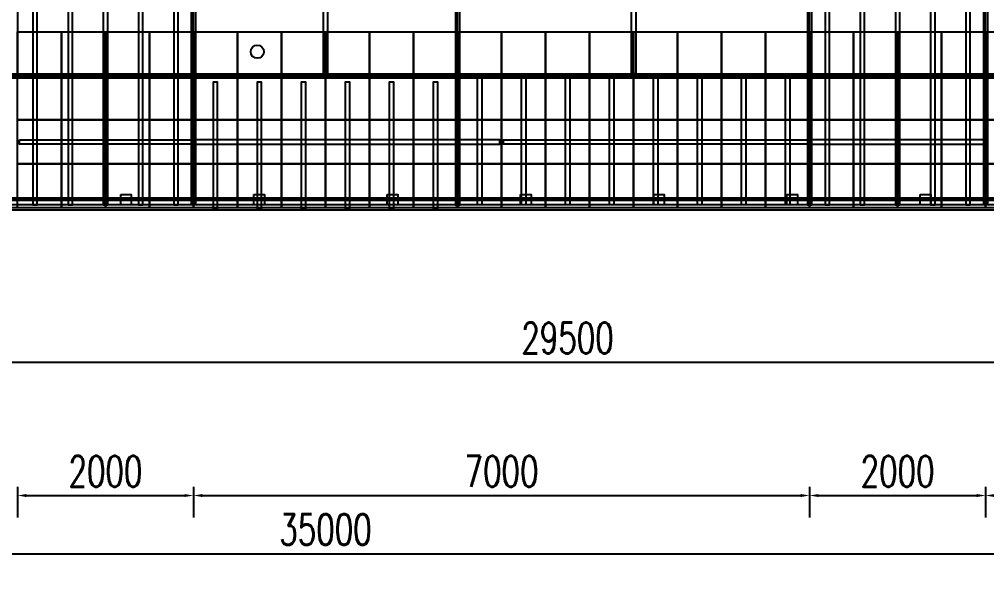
# Model space of a CAD drawing. Header units: millimetres. Extents: x -38645 to 143575, y -84298 to 156976.
# Drawn here: x -22998 to -12008, y -79150 to -72826 of the extents above; entities that cross this region are included whole.
import ezdxf

# ---------------------------------------------------------------- set-up
doc = ezdxf.new("R2010")
doc.units = ezdxf.units.MM
doc.header["$LTSCALE"] = 1000
for name, color, linetype in [('DOTE', 1, 'Continuous'), ('PUB_DIM', 3, 'Continuous'), ('W-FLOAT_BOWL浮筒', 253, 'Continuous'), ('W-PLASTIC_RAILINGS塑木栏杆', 6, 'Continuous'), ('W-STEEL_FRAME钢架', 3, 'Continuous'), ('W-STEEL_KEEL钢龙骨', 5, 'Continuous')]:
    doc.layers.add(name, color=color, linetype=linetype)
doc.styles.add('STANDARD_T3', font='simplex.shx', dxfattribs={"width": 0.7, "bigfont": 'gbcbig.shx'})
doc.dimstyles.new('W&&100', dxfattribs={"dimtxt": 350, "dimasz": 100, "dimexe": 250, "dimexo": 300, "dimgap": 100, "dimtad": 1, "dimdec": 0, "dimzin": 0, "dimdsep": 46, "dimtxsty": 'STANDARD_T3', "dimcen": 0.09, "dimclrd": 1, "dimclre": 1, "dimclrt": 7, "dimazin": 2, "dimtfac": 1, "dimtdec": 0, "dimtix": 1, "dimtmove": 2, "dimatfit": 3, "dimfxl": 100, "dimtolj": 1, "dimtzin": 0, "dimarcsym": 0})

# ---------------------------------------------------------------- blocks, each defined once
blk = doc.blocks.new('*D402')
at = {"color": 1, "lineweight": -2, "transparency": 16777216}
for p, q in [((-23020, -78139), (-23020, -78489)), ((-22920, -78239), (-21120, -78239)), ((-21020, -78139), (-21020, -78489))]:
    blk.add_line(p, q, dxfattribs=at)
at = {"color": 1, "transparency": 16777216}
for points in [[(-22920, -78222), (-22920, -78256), (-23020, -78239)], [(-21120, -78222), (-21120, -78256), (-21020, -78239)]]:
    blk.add_solid(points, dxfattribs=at)
at = {"layer": 'Defpoints', "color": 0, "transparency": 16777216}
for p in [(-23020, -73469), (-21020, -73469), (-21020, -78239)]:
    blk.add_point(p, dxfattribs=at)
at = {"color": 7, "transparency": 16777216, "insert": (-22020, -77964), "char_height": 350, "attachment_point": 5, "style": 'STANDARD_T3'}
blk.add_mtext('\\A1;2000', dxfattribs=at)
blk = doc.blocks.new('*D403')
at = {"color": 1, "lineweight": -2, "transparency": 16777216}
for p, q in [((-21020, -78139), (-21020, -78489)), ((-20920, -78239), (-14120, -78239)), ((-14020, -78139), (-14020, -78489))]:
    blk.add_line(p, q, dxfattribs=at)
at = {"color": 1, "transparency": 16777216}
for points in [[(-20920, -78222), (-20920, -78256), (-21020, -78239)], [(-14120, -78222), (-14120, -78256), (-14020, -78239)]]:
    blk.add_solid(points, dxfattribs=at)
at = {"layer": 'Defpoints', "color": 0, "transparency": 16777216}
for p in [(-21020, -73469), (-14020, -73469), (-14020, -78239)]:
    blk.add_point(p, dxfattribs=at)
at = {"color": 7, "transparency": 16777216, "insert": (-17520, -77964), "char_height": 350, "attachment_point": 5, "style": 'STANDARD_T3'}
blk.add_mtext('\\A1;7000', dxfattribs=at)
blk = doc.blocks.new('*D404')
at = {"color": 1, "lineweight": -2, "transparency": 16777216}
for p, q in [((-14020, -78139), (-14020, -78489)), ((-13920, -78239), (-12120, -78239)), ((-12020, -78139), (-12020, -78489))]:
    blk.add_line(p, q, dxfattribs=at)
at = {"color": 1, "transparency": 16777216}
for points in [[(-13920, -78222), (-13920, -78256), (-14020, -78239)], [(-12120, -78222), (-12120, -78256), (-12020, -78239)]]:
    blk.add_solid(points, dxfattribs=at)
at = {"layer": 'Defpoints', "color": 0, "transparency": 16777216}
for p in [(-14020, -73469), (-12020, -73469), (-12020, -78239)]:
    blk.add_point(p, dxfattribs=at)
at = {"color": 7, "transparency": 16777216, "insert": (-13020, -77964), "char_height": 350, "attachment_point": 5, "style": 'STANDARD_T3'}
blk.add_mtext('\\A1;2000', dxfattribs=at)
blk = doc.blocks.new('*D405')
at = {"color": 1, "lineweight": -2, "transparency": 16777216}
for p, q in [((-12020, -78139), (-12020, -78489)), ((-11920, -78239), (-3120, -78239)), ((-3020, -78139), (-3020, -78489))]:
    blk.add_line(p, q, dxfattribs=at)
at = {"color": 1, "transparency": 16777216}
for points in [[(-11920, -78222), (-11920, -78256), (-12020, -78239)], [(-3120, -78222), (-3120, -78256), (-3020, -78239)]]:
    blk.add_solid(points, dxfattribs=at)
at = {"layer": 'Defpoints', "color": 0, "transparency": 16777216}
for p in [(-12020, -73469), (-3020, -73469), (-3020, -78239)]:
    blk.add_point(p, dxfattribs=at)
at = {"color": 7, "transparency": 16777216, "insert": (-7520, -77964), "char_height": 350, "attachment_point": 5, "style": 'STANDARD_T3'}
blk.add_mtext('\\A1;9000', dxfattribs=at)
blk = doc.blocks.new('*D410')
at = {"layer": 'Defpoints', "color": 0, "transparency": 16777216}
for p in [(-37020, -74969), (-2020, -74969), (-2020, -78900)]:
    blk.add_point(p, dxfattribs=at)
at = {"layer": 'PUB_DIM', "color": 1, "lineweight": -2, "transparency": 16777216}
for p, q in [((-37020, -75269), (-37020, -79150)), ((-2020, -75269), (-2020, -79150)), ((-36920, -78900), (-2120, -78900))]:
    blk.add_line(p, q, dxfattribs=at)
at = {"layer": 'PUB_DIM', "color": 1, "transparency": 16777216}
for points in [[(-36920, -78883), (-36920, -78917), (-37020, -78900)], [(-2120, -78883), (-2120, -78917), (-2020, -78900)]]:
    blk.add_solid(points, dxfattribs=at)
at = {"layer": 'PUB_DIM', "color": 7, "transparency": 16777216, "insert": (-19520, -78625), "char_height": 350, "attachment_point": 5, "style": 'STANDARD_T3'}
blk.add_mtext('\\A1;35000', dxfattribs=at)
blk = doc.blocks.new('*U376')
at = {"layer": 'W-STEEL_KEEL钢龙骨'}
for points in [[(-25, 3996), (25, 3996), (25, 1496), (-25, 1496)], [(-25, 1447), (25, 1447), (25, -505), (-25, -505)], [(-25, -2505), (25, -2505), (25, -553), (-25, -553)], [(-25, -3996), (25, -3996), (25, -2553), (-25, -2553)]]:
    blk.add_lwpolyline(points, close=True, dxfattribs=at)
blk = doc.blocks.new('*U377')
at = {"layer": 'W-STEEL_FRAME钢架', "color": 0, "linetype": 'ByBlock', "lineweight": -2, "transparency": 16777216}
for p in [(0, 0), (400, 0), (800, 0), (1200, 0), (1600, 0)]:
    blk.add_blockref('*U376', p, dxfattribs=at)
blk = doc.blocks.new('*U368')
at = {"layer": 'W-STEEL_KEEL钢龙骨'}
for points in [[(-25, 3996), (25, 3996), (25, 1496), (-25, 1496)], [(-25, -3996), (25, -3996), (25, -2553), (-25, -2553)]]:
    blk.add_lwpolyline(points, close=True, dxfattribs=at)
blk = doc.blocks.new('*U369')
at = {"layer": 'W-STEEL_FRAME钢架', "color": 0, "linetype": 'ByBlock', "lineweight": -2, "transparency": 16777216}
for p in [(0, 0), (500, 0), (1000, 0), (1500, 0), (2000, 0), (2500, 0)]:
    blk.add_blockref('*U368', p, dxfattribs=at)
blk = doc.blocks.new('*U370')
at = {"layer": 'W-STEEL_KEEL钢龙骨'}
for points in [[(-25, 3996), (25, 3996), (25, 1496), (-25, 1496)], [(-25, -3996), (25, -3996), (25, -2553), (-25, -2553)]]:
    blk.add_lwpolyline(points, close=True, dxfattribs=at)
blk = doc.blocks.new('*U371')
at = {"layer": 'W-STEEL_FRAME钢架', "color": 0, "linetype": 'ByBlock', "lineweight": -2, "transparency": 16777216}
for p in [(0, 0), (500, 0), (1000, 0), (1500, 0), (2000, 0), (2500, 0), (3000, 0), (3500, 0)]:
    blk.add_blockref('*U370', p, dxfattribs=at)
blk = doc.blocks.new('*U378')
at = {"layer": 'W-STEEL_FRAME钢架'}
blk.add_lwpolyline([(-60, 60), (60, 60), (60, -60), (-60, -60)], close=True, dxfattribs=at)
blk = doc.blocks.new('*U379')
at = {"layer": 'W-STEEL_FRAME钢架', "color": 0, "linetype": 'ByBlock', "lineweight": -2, "transparency": 16777216}
for p in [(15140, 0), (16654, 0), (18168, 0), (19682, 0), (21196, 0), (22710, 0), (24224, 0)]:
    blk.add_blockref('*U378', p, dxfattribs=at)
blk = doc.blocks.new('9040')
at = {"layer": 'DOTE'}
for p, q in [((0, -5000), (0, 1000)), ((-1000, -4000), (10000, -4000))]:
    blk.add_line(p, q, dxfattribs=at)
at = {"layer": 'W-STEEL_FRAME钢架'}
blk.add_lwpolyline([(0, 0), (9000, 0), (9000, -4000), (0, -4000)], close=True, dxfattribs=at)
blk = doc.blocks.new('7040')
blk.add_circle((725, -3725), 75)
at = {"layer": 'DOTE'}
for p, q in [((0, -5000), (0, 1000)), ((3000, -5000), (3000, 1000)), ((7000, -5000), (7000, 1000)), ((-1000, 0), (8000, 0)), ((-1000, -2800), (8000, -2800)), ((-1000, -4000), (8000, -4000))]:
    blk.add_line(p, q, dxfattribs=at)
blk = doc.blocks.new('*U392')
at = {"layer": 'W-STEEL_KEEL钢龙骨'}
for points in [[(-25, 3996), (25, 3996), (25, 1496), (-25, 1496)], [(-25, 1447), (25, 1447), (25, -505), (-25, -505)], [(-25, -2505), (25, -2505), (25, -553), (-25, -553)], [(-25, -3996), (25, -3996), (25, -2553), (-25, -2553)]]:
    blk.add_lwpolyline(points, close=True, dxfattribs=at)
blk = doc.blocks.new('*U393')
at = {"layer": 'W-STEEL_FRAME钢架', "color": 0, "linetype": 'ByBlock', "lineweight": -2, "transparency": 16777216}
for p in [(0, 0), (400, 0), (800, 0), (1200, 0), (1600, 0)]:
    blk.add_blockref('*U392', p, dxfattribs=at)
blk = doc.blocks.new('*D415')
at = {"layer": 'Defpoints', "color": 0, "transparency": 16777216}
for p in [(-31520, -72969), (-2020, -74969), (-2020, -76723)]:
    blk.add_point(p, dxfattribs=at)
at = {"layer": 'W-FLOAT_BOWL浮筒', "color": 1, "lineweight": -2, "transparency": 16777216}
for p, q in [((-31520, -76623), (-31520, -76973)), ((-2020, -76623), (-2020, -76973)), ((-31420, -76723), (-2120, -76723))]:
    blk.add_line(p, q, dxfattribs=at)
at = {"layer": 'W-FLOAT_BOWL浮筒', "color": 1, "transparency": 16777216}
for points in [[(-31420, -76706), (-31420, -76739), (-31520, -76723)], [(-2120, -76706), (-2120, -76739), (-2020, -76723)]]:
    blk.add_solid(points, dxfattribs=at)
at = {"layer": 'W-FLOAT_BOWL浮筒', "color": 7, "transparency": 16777216, "insert": (-16770, -76448), "char_height": 350, "attachment_point": 5, "style": 'STANDARD_T3'}
blk.add_mtext('\\A1;29500', dxfattribs=at)

msp = doc.modelspace()

# ---------------------------------------------------------------- linework, layer by layer
at = {"layer": 'W-FLOAT_BOWL浮筒'}
for points in [[(-37019.8, -66968.9), (-2019.8, -66968.9), (-2019.8, -74968.9), (-37019.8, -74968.9)], [(-23019.8, -72968.9), (-22519.8, -72968.9), (-22519.8, -73468.9), (-23019.8, -73468.9)], [(-22519.8, -72968.9), (-22019.8, -72968.9), (-22019.8, -73468.9), (-22519.8, -73468.9)], [(-22019.8, -72968.9), (-21519.8, -72968.9), (-21519.8, -73468.9), (-22019.8, -73468.9)], [(-21519.8, -72968.9), (-21019.8, -72968.9), (-21019.8, -73468.9), (-21519.8, -73468.9)], [(-21019.8, -72968.9), (-20519.8, -72968.9), (-20519.8, -73468.9), (-21019.8, -73468.9)], [(-20519.8, -72968.9), (-20019.8, -72968.9), (-20019.8, -73468.9), (-20519.8, -73468.9)], [(-20019.8, -72968.9), (-19519.8, -72968.9), (-19519.8, -73468.9), (-20019.8, -73468.9)], [(-19519.8, -72968.9), (-19019.8, -72968.9), (-19019.8, -73468.9), (-19519.8, -73468.9)], [(-19019.8, -72968.9), (-18519.8, -72968.9), (-18519.8, -73468.9), (-19019.8, -73468.9)], [(-18519.8, -72968.9), (-18019.8, -72968.9), (-18019.8, -73468.9), (-18519.8, -73468.9)], [(-18019.8, -72968.9), (-17519.8, -72968.9), (-17519.8, -73468.9), (-18019.8, -73468.9)], [(-17519.8, -72968.9), (-17019.8, -72968.9), (-17019.8, -73468.9), (-17519.8, -73468.9)], [(-17019.8, -72968.9), (-16519.8, -72968.9), (-16519.8, -73468.9), (-17019.8, -73468.9)], [(-16519.8, -72968.9), (-16019.8, -72968.9), (-16019.8, -73468.9), (-16519.8, -73468.9)], [(-16019.8, -72968.9), (-15519.8, -72968.9), (-15519.8, -73468.9), (-16019.8, -73468.9)], [(-15519.8, -72968.9), (-15019.8, -72968.9), (-15019.8, -73468.9), (-15519.8, -73468.9)], [(-15019.8, -72968.9), (-14519.8, -72968.9), (-14519.8, -73468.9), (-15019.8, -73468.9)], [(-14519.8, -72968.9), (-14019.8, -72968.9), (-14019.8, -73468.9), (-14519.8, -73468.9)], [(-14019.8, -72968.9), (-13519.8, -72968.9), (-13519.8, -73468.9), (-14019.8, -73468.9)], [(-13519.8, -72968.9), (-13019.8, -72968.9), (-13019.8, -73468.9), (-13519.8, -73468.9)], [(-13019.8, -72968.9), (-12519.8, -72968.9), (-12519.8, -73468.9), (-13019.8, -73468.9)], [(-12519.8, -72968.9), (-12019.8, -72968.9), (-12019.8, -73468.9), (-12519.8, -73468.9)], [(-12019.8, -72968.9), (-11519.8, -72968.9), (-11519.8, -73468.9), (-12019.8, -73468.9)], [(-23019.8, -73468.9), (-22519.8, -73468.9), (-22519.8, -73968.9), (-23019.8, -73968.9)], [(-22519.8, -73468.9), (-22019.8, -73468.9), (-22019.8, -73968.9), (-22519.8, -73968.9)], [(-22019.8, -73468.9), (-21519.8, -73468.9), (-21519.8, -73968.9), (-22019.8, -73968.9)], [(-21519.8, -73468.9), (-21019.8, -73468.9), (-21019.8, -73968.9), (-21519.8, -73968.9)], [(-21019.8, -73468.9), (-20519.8, -73468.9), (-20519.8, -73968.9), (-21019.8, -73968.9)], [(-20519.8, -73468.9), (-20019.8, -73468.9), (-20019.8, -73968.9), (-20519.8, -73968.9)], [(-20019.8, -73468.9), (-19519.8, -73468.9), (-19519.8, -73968.9), (-20019.8, -73968.9)], [(-19519.8, -73468.9), (-19019.8, -73468.9), (-19019.8, -73968.9), (-19519.8, -73968.9)], [(-19019.8, -73468.9), (-18519.8, -73468.9), (-18519.8, -73968.9), (-19019.8, -73968.9)], [(-18519.8, -73468.9), (-18019.8, -73468.9), (-18019.8, -73968.9), (-18519.8, -73968.9)], [(-18019.8, -73468.9), (-17519.8, -73468.9), (-17519.8, -73968.9), (-18019.8, -73968.9)], [(-17519.8, -73468.9), (-17019.8, -73468.9), (-17019.8, -73968.9), (-17519.8, -73968.9)], [(-17019.8, -73468.9), (-16519.8, -73468.9), (-16519.8, -73968.9), (-17019.8, -73968.9)], [(-16519.8, -73468.9), (-16019.8, -73468.9), (-16019.8, -73968.9), (-16519.8, -73968.9)], [(-16019.8, -73468.9), (-15519.8, -73468.9), (-15519.8, -73968.9), (-16019.8, -73968.9)], [(-15519.8, -73468.9), (-15019.8, -73468.9), (-15019.8, -73968.9), (-15519.8, -73968.9)], [(-15019.8, -73468.9), (-14519.8, -73468.9), (-14519.8, -73968.9), (-15019.8, -73968.9)], [(-14519.8, -73468.9), (-14019.8, -73468.9), (-14019.8, -73968.9), (-14519.8, -73968.9)], [(-14019.8, -73468.9), (-13519.8, -73468.9), (-13519.8, -73968.9), (-14019.8, -73968.9)], [(-13519.8, -73468.9), (-13019.8, -73468.9), (-13019.8, -73968.9), (-13519.8, -73968.9)], [(-13019.8, -73468.9), (-12519.8, -73468.9), (-12519.8, -73968.9), (-13019.8, -73968.9)], [(-12519.8, -73468.9), (-12019.8, -73468.9), (-12019.8, -73968.9), (-12519.8, -73968.9)], [(-12019.8, -73468.9), (-11519.8, -73468.9), (-11519.8, -73968.9), (-12019.8, -73968.9)], [(-23019.8, -73968.9), (-22519.8, -73968.9), (-22519.8, -74468.9), (-23019.8, -74468.9)], [(-22519.8, -73968.9), (-22019.8, -73968.9), (-22019.8, -74468.9), (-22519.8, -74468.9)], [(-22019.8, -73968.9), (-21519.8, -73968.9), (-21519.8, -74468.9), (-22019.8, -74468.9)], [(-21519.8, -73968.9), (-21019.8, -73968.9), (-21019.8, -74468.9), (-21519.8, -74468.9)], [(-21019.8, -73968.9), (-20519.8, -73968.9), (-20519.8, -74468.9), (-21019.8, -74468.9)], [(-20519.8, -73968.9), (-20019.8, -73968.9), (-20019.8, -74468.9), (-20519.8, -74468.9)], [(-20019.8, -73968.9), (-19519.8, -73968.9), (-19519.8, -74468.9), (-20019.8, -74468.9)], [(-19519.8, -73968.9), (-19019.8, -73968.9), (-19019.8, -74468.9), (-19519.8, -74468.9)], [(-19019.8, -73968.9), (-18519.8, -73968.9), (-18519.8, -74468.9), (-19019.8, -74468.9)], [(-18519.8, -73968.9), (-18019.8, -73968.9), (-18019.8, -74468.9), (-18519.8, -74468.9)], [(-18019.8, -73968.9), (-17519.8, -73968.9), (-17519.8, -74468.9), (-18019.8, -74468.9)], [(-17519.8, -73968.9), (-17019.8, -73968.9), (-17019.8, -74468.9), (-17519.8, -74468.9)], [(-17019.8, -73968.9), (-16519.8, -73968.9), (-16519.8, -74468.9), (-17019.8, -74468.9)], [(-16519.8, -73968.9), (-16019.8, -73968.9), (-16019.8, -74468.9), (-16519.8, -74468.9)], [(-16019.8, -73968.9), (-15519.8, -73968.9), (-15519.8, -74468.9), (-16019.8, -74468.9)], [(-15519.8, -73968.9), (-15019.8, -73968.9), (-15019.8, -74468.9), (-15519.8, -74468.9)], [(-15019.8, -73968.9), (-14519.8, -73968.9), (-14519.8, -74468.9), (-15019.8, -74468.9)], [(-14519.8, -73968.9), (-14019.8, -73968.9), (-14019.8, -74468.9), (-14519.8, -74468.9)], [(-14019.8, -73968.9), (-13519.8, -73968.9), (-13519.8, -74468.9), (-14019.8, -74468.9)], [(-13519.8, -73968.9), (-13019.8, -73968.9), (-13019.8, -74468.9), (-13519.8, -74468.9)], [(-13019.8, -73968.9), (-12519.8, -73968.9), (-12519.8, -74468.9), (-13019.8, -74468.9)], [(-12519.8, -73968.9), (-12019.8, -73968.9), (-12019.8, -74468.9), (-12519.8, -74468.9)], [(-12019.8, -73968.9), (-11519.8, -73968.9), (-11519.8, -74468.9), (-12019.8, -74468.9)], [(-23019.8, -74468.9), (-22519.8, -74468.9), (-22519.8, -74968.9), (-23019.8, -74968.9)], [(-22519.8, -74468.9), (-22019.8, -74468.9), (-22019.8, -74968.9), (-22519.8, -74968.9)], [(-22019.8, -74468.9), (-21519.8, -74468.9), (-21519.8, -74968.9), (-22019.8, -74968.9)], [(-21519.8, -74468.9), (-21019.8, -74468.9), (-21019.8, -74968.9), (-21519.8, -74968.9)], [(-21019.8, -74468.9), (-20519.8, -74468.9), (-20519.8, -74968.9), (-21019.8, -74968.9)], [(-20519.8, -74468.9), (-20019.8, -74468.9), (-20019.8, -74968.9), (-20519.8, -74968.9)], [(-20019.8, -74468.9), (-19519.8, -74468.9), (-19519.8, -74968.9), (-20019.8, -74968.9)], [(-19519.8, -74468.9), (-19019.8, -74468.9), (-19019.8, -74968.9), (-19519.8, -74968.9)], [(-19019.8, -74468.9), (-18519.8, -74468.9), (-18519.8, -74968.9), (-19019.8, -74968.9)], [(-18519.8, -74468.9), (-18019.8, -74468.9), (-18019.8, -74968.9), (-18519.8, -74968.9)], [(-18019.8, -74468.9), (-17519.8, -74468.9), (-17519.8, -74968.9), (-18019.8, -74968.9)], [(-17519.8, -74468.9), (-17019.8, -74468.9), (-17019.8, -74968.9), (-17519.8, -74968.9)], [(-17019.8, -74468.9), (-16519.8, -74468.9), (-16519.8, -74968.9), (-17019.8, -74968.9)], [(-16519.8, -74468.9), (-16019.8, -74468.9), (-16019.8, -74968.9), (-16519.8, -74968.9)], [(-16019.8, -74468.9), (-15519.8, -74468.9), (-15519.8, -74968.9), (-16019.8, -74968.9)], [(-15519.8, -74468.9), (-15019.8, -74468.9), (-15019.8, -74968.9), (-15519.8, -74968.9)], [(-15019.8, -74468.9), (-14519.8, -74468.9), (-14519.8, -74968.9), (-15019.8, -74968.9)], [(-14519.8, -74468.9), (-14019.8, -74468.9), (-14019.8, -74968.9), (-14519.8, -74968.9)], [(-14019.8, -74468.9), (-13519.8, -74468.9), (-13519.8, -74968.9), (-14019.8, -74968.9)], [(-13519.8, -74468.9), (-13019.8, -74468.9), (-13019.8, -74968.9), (-13519.8, -74968.9)], [(-13019.8, -74468.9), (-12519.8, -74468.9), (-12519.8, -74968.9), (-13019.8, -74968.9)], [(-12519.8, -74468.9), (-12019.8, -74468.9), (-12019.8, -74968.9), (-12519.8, -74968.9)], [(-12019.8, -74468.9), (-11519.8, -74468.9), (-11519.8, -74968.9), (-12019.8, -74968.9)]]:
    msp.add_lwpolyline(points, close=True, dxfattribs=at)
at = {"layer": 'W-PLASTIC_RAILINGS塑木栏杆', "const_width": 50}
msp.add_lwpolyline([(-2019.8, -67068.9), (-36919.8, -67068.9), (-36919.8, -74868.9), (-2119.8, -74868.9), (-2119.8, -69468.9)], dxfattribs=at)
at = {"layer": 'W-STEEL_FRAME钢架'}
for points in [[(-37044.8, -66943.9), (-1994.8, -66943.9), (-1994.8, -74993.9), (-37044.8, -74993.9)], [(-36986.8, -67001.9), (-2052.8, -67001.9), (-2052.8, -74935.9), (-36986.8, -74935.9)], [(-21043.8, -66943.9), (-20995.8, -66943.9), (-20995.8, -74935.9), (-21043.8, -74935.9)], [(-18039.8, -66943.9), (-17996.8, -66943.9), (-17996.8, -74943.9), (-18039.8, -74943.9)], [(-13995.8, -66943.9), (-14043.8, -66943.9), (-14043.8, -74935.9), (-13995.8, -74935.9)], [(-12039.8, -66943.9), (-11996.8, -66943.9), (-11996.8, -74935.9), (-12039.8, -74935.9)], [(-19495.8, -69492.9), (-19495.8, -73444.9), (-19543.8, -73444.9), (-19543.8, -69492.9)], [(-15995.8, -69492.9), (-15995.8, -73444.9), (-16043.8, -73444.9), (-16043.8, -69492.9)], [(-37044.8, -73444.9), (-2044.8, -73444.9), (-2044.8, -73492.9), (-37044.8, -73492.9)]]:
    msp.add_lwpolyline(points, close=True, dxfattribs=at)
at = {"layer": 'W-STEEL_FRAME钢架', "color": 6}
for points in [[(-22996.8, -74193.9), (-21039.8, -74193.9), (-21039.8, -74243.9), (-22996.8, -74243.9)], [(-20996.8, -74243.9), (-17539.8, -74243.9), (-17539.8, -74193.9), (-20996.8, -74193.9)], [(-14039.8, -74243.9), (-17496.8, -74243.9), (-17496.8, -74193.9), (-14039.8, -74193.9)], [(-12039.8, -74193.9), (-13996.8, -74193.9), (-13996.8, -74243.9), (-12039.8, -74243.9)]]:
    msp.add_lwpolyline(points, close=True, dxfattribs=at)

# ---------------------------------------------------------------- block references
for name, p in [('9040', (-32019.8, -69468.9)), ('7040', (-21019.8, -69468.9)), ('9040', (-12019.8, -69468.9))]:
    msp.add_blockref(name, p)
at = {"layer": 'W-STEEL_FRAME钢架'}
for name, p in [('*U377', (-22819.8, -70939.9)), ('*U369', (-20770.2, -70985.9)), ('*U393', (-13819.8, -70939.9)), ('*U379', (-36926.8, -74875.9))]:
    msp.add_blockref(name, p, dxfattribs=at)
at = {"layer": 'W-STEEL_FRAME钢架', "xscale": -1}
msp.add_blockref('*U371', (-14268.6, -70939.6), dxfattribs=at)

# ---------------------------------------------------------------- dimensions: what is measured, and where the dimension line sits
for base, p1, p2, picture, middle in [((-21019.8, -78239.1), (-23019.8, -73468.9), (-21019.8, -73468.9), '*D402', (-22019.8, -77964.1)), ((-14019.8, -78239.1), (-21019.8, -73468.9), (-14019.8, -73468.9), '*D403', (-17519.8, -77964.1)), ((-12019.8, -78239.1), (-14019.8, -73468.9), (-12019.8, -73468.9), '*D404', (-13019.8, -77964.1)), ((-3019.8, -78239.1), (-12019.8, -73468.9), (-3019.8, -73468.9), '*D405', (-7519.8, -77964.1))]:
    dim = msp.add_linear_dim(base=base, p1=p1, p2=p2, dimstyle='W&&100', override={"dimfxlon": 1})
    dim.commit()
    dim.dimension.update_dxf_attribs({"geometry": picture, "text_midpoint": middle})
at = {"layer": 'PUB_DIM'}
dim = msp.add_linear_dim(base=(-2019.8, -78900), p1=(-37019.8, -74968.9), p2=(-2019.8, -74968.9), dimstyle='W&&100', dxfattribs=at)
dim.commit()
dim.dimension.update_dxf_attribs({"geometry": '*D410', "text_midpoint": (-19519.8, -78625)})
at = {"layer": 'W-FLOAT_BOWL浮筒'}
dim = msp.add_linear_dim(base=(-2019.8, -76722.8), p1=(-31519.8, -72968.9), p2=(-2019.8, -74968.9), dimstyle='W&&100', override={"dimfxlon": 1}, dxfattribs=at)
dim.commit()
dim.dimension.update_dxf_attribs({"geometry": '*D415', "text_midpoint": (-16769.8, -76447.8)})

doc.saveas('drawing.dxf')
